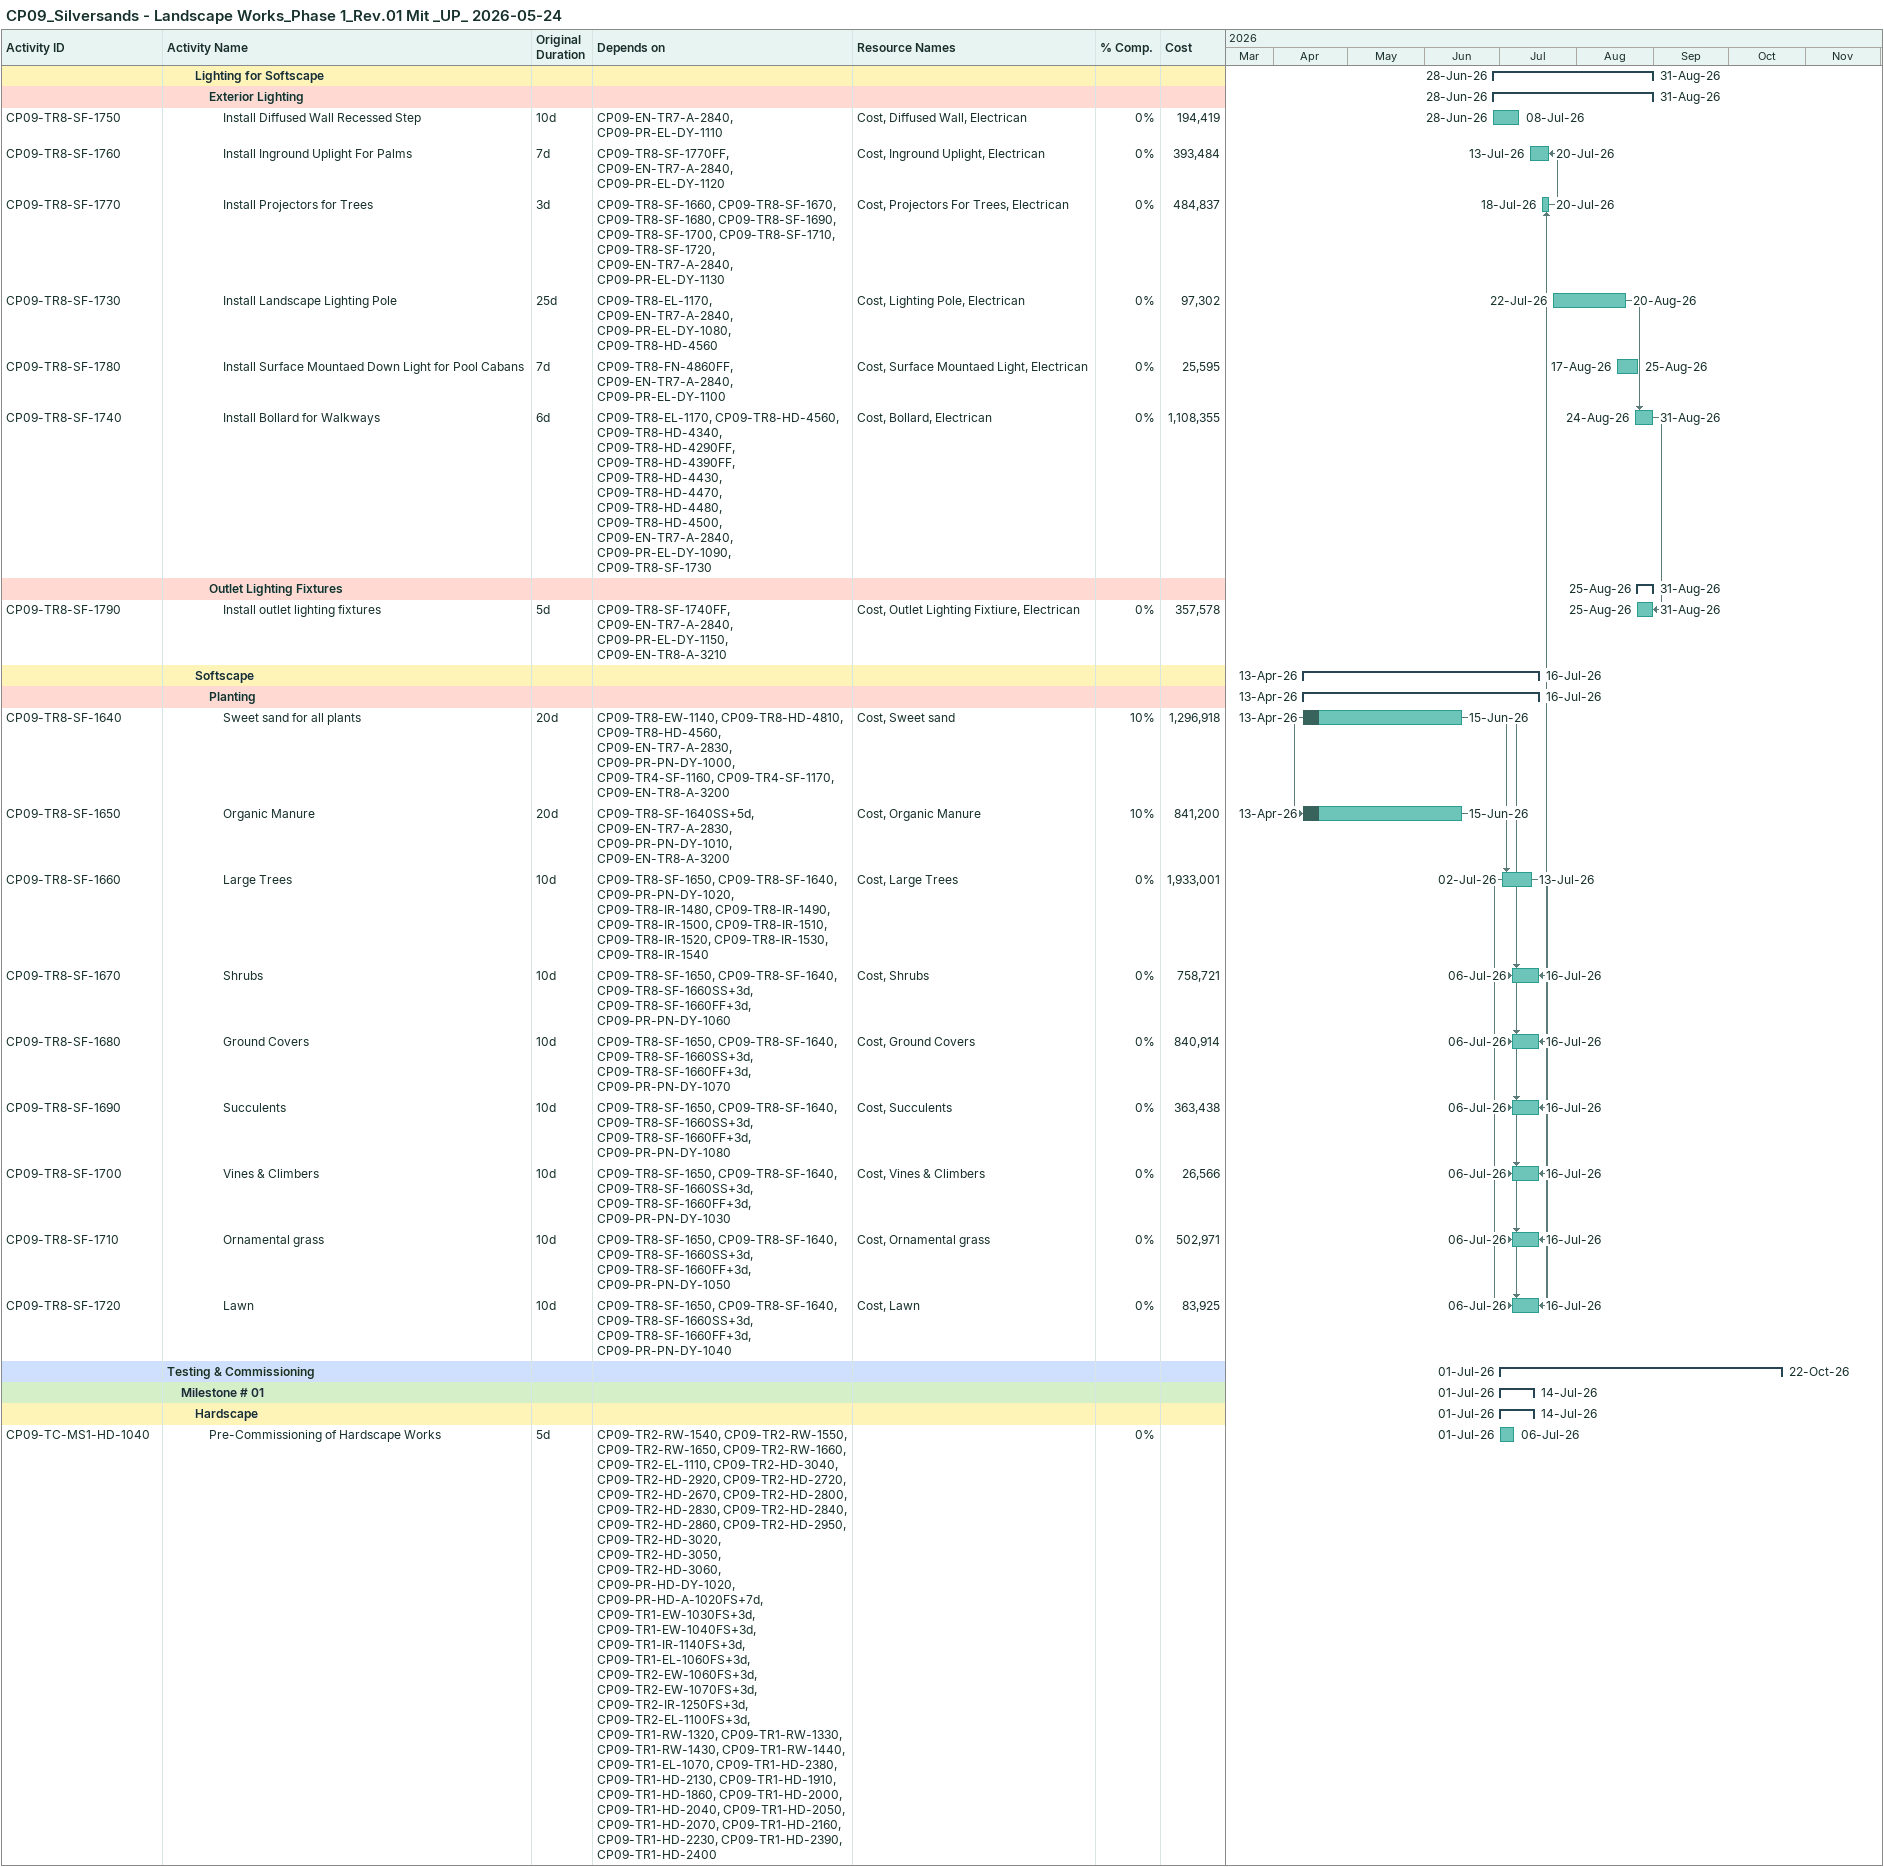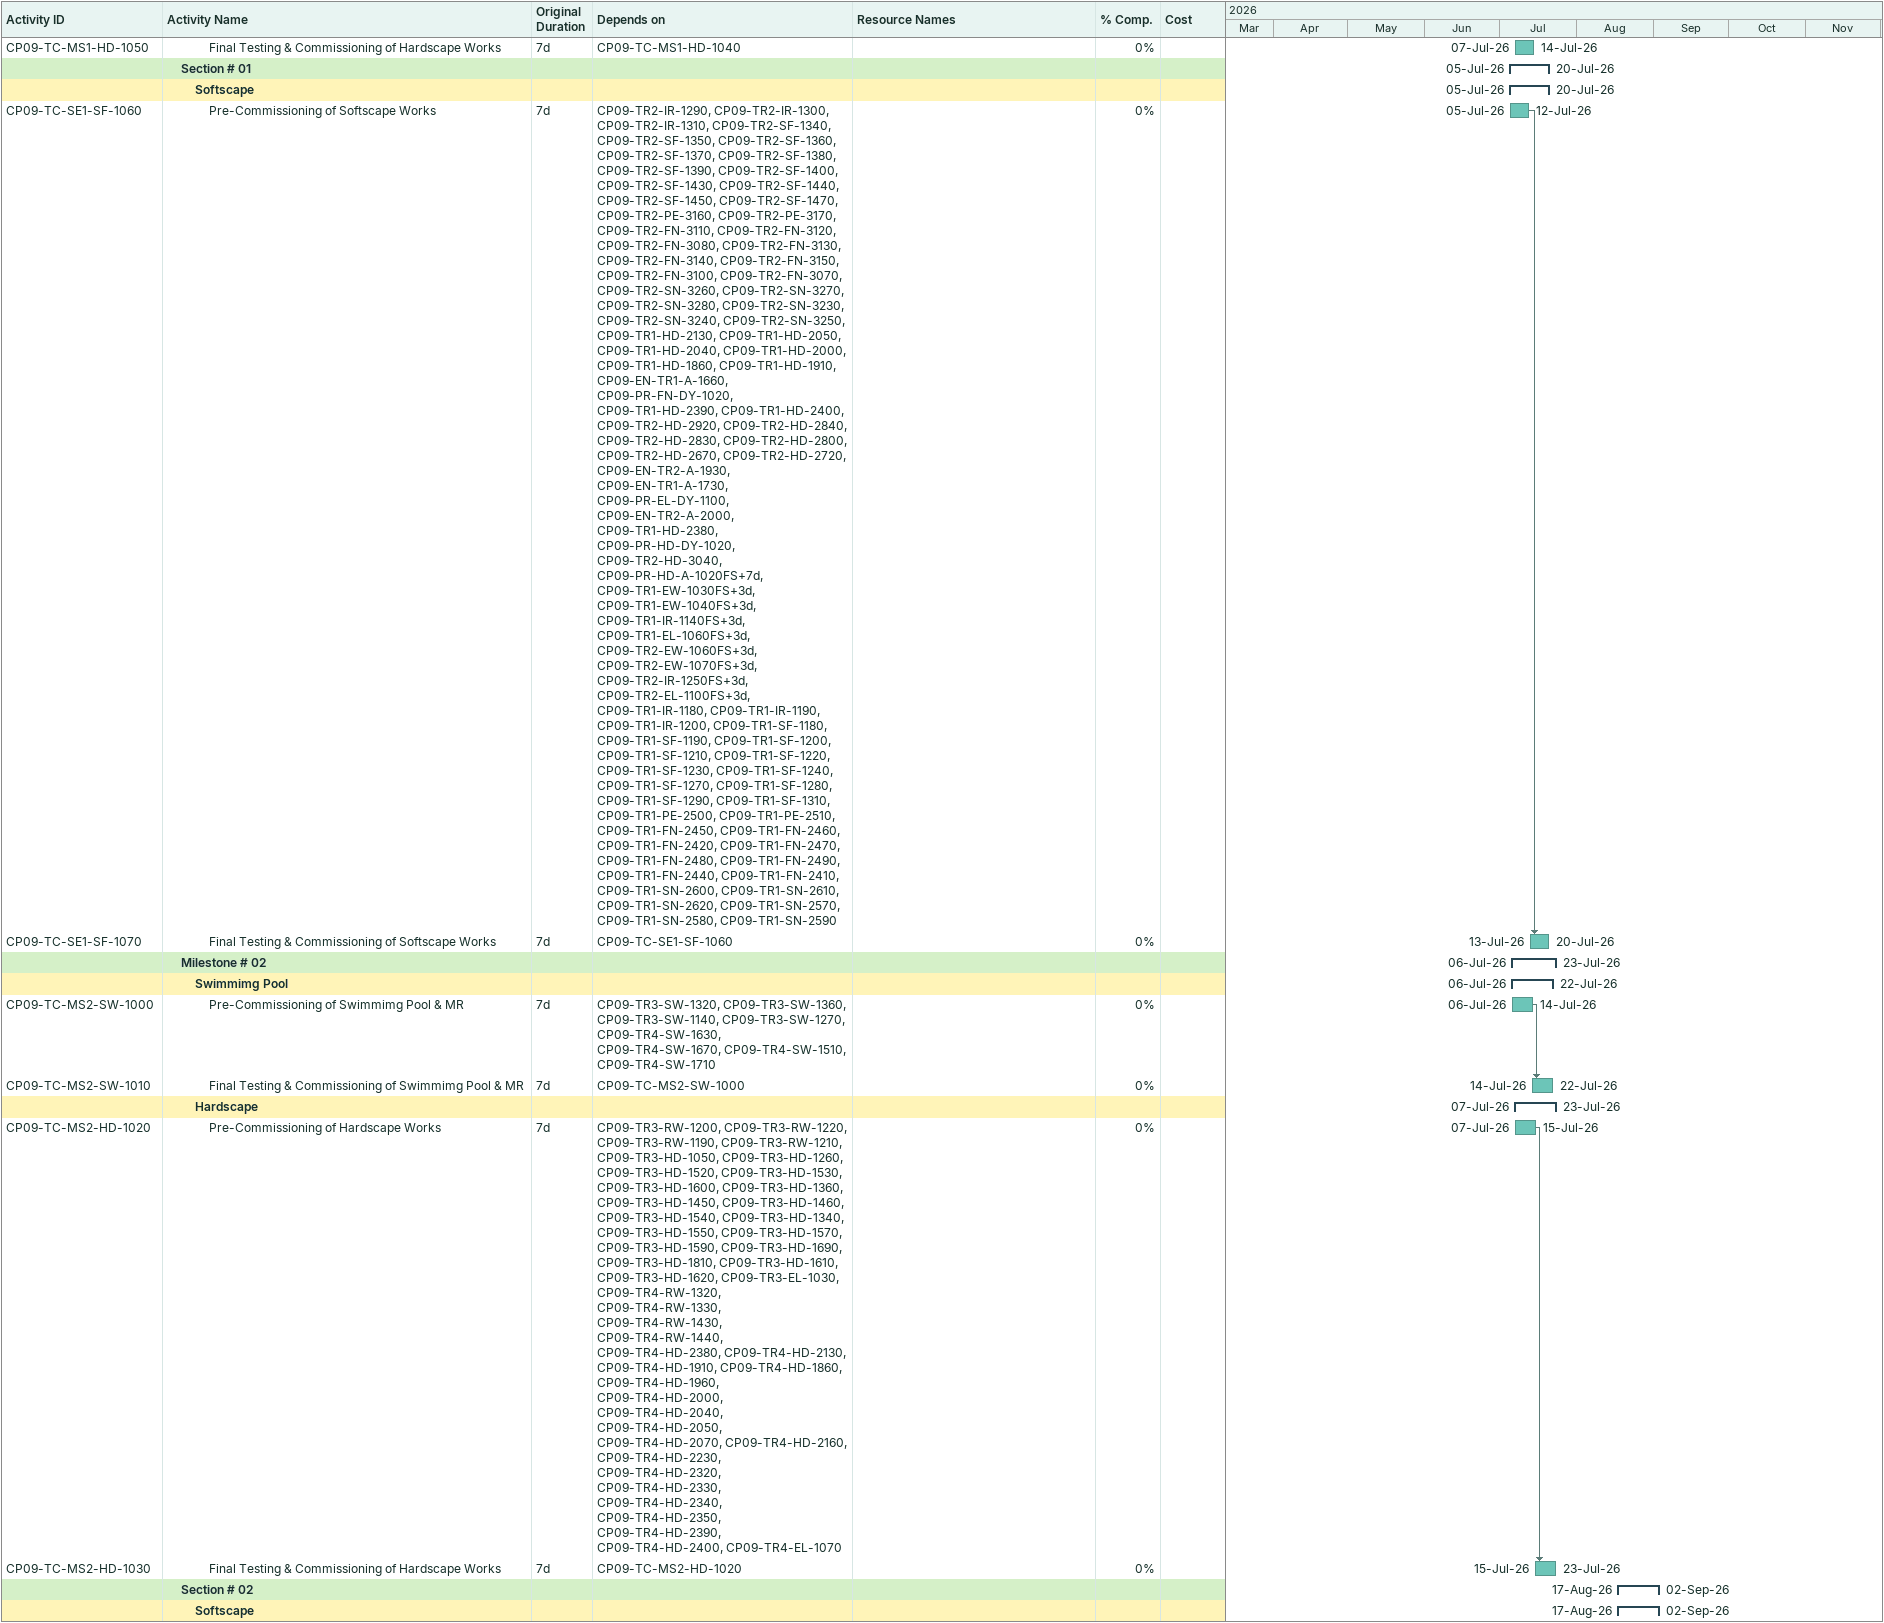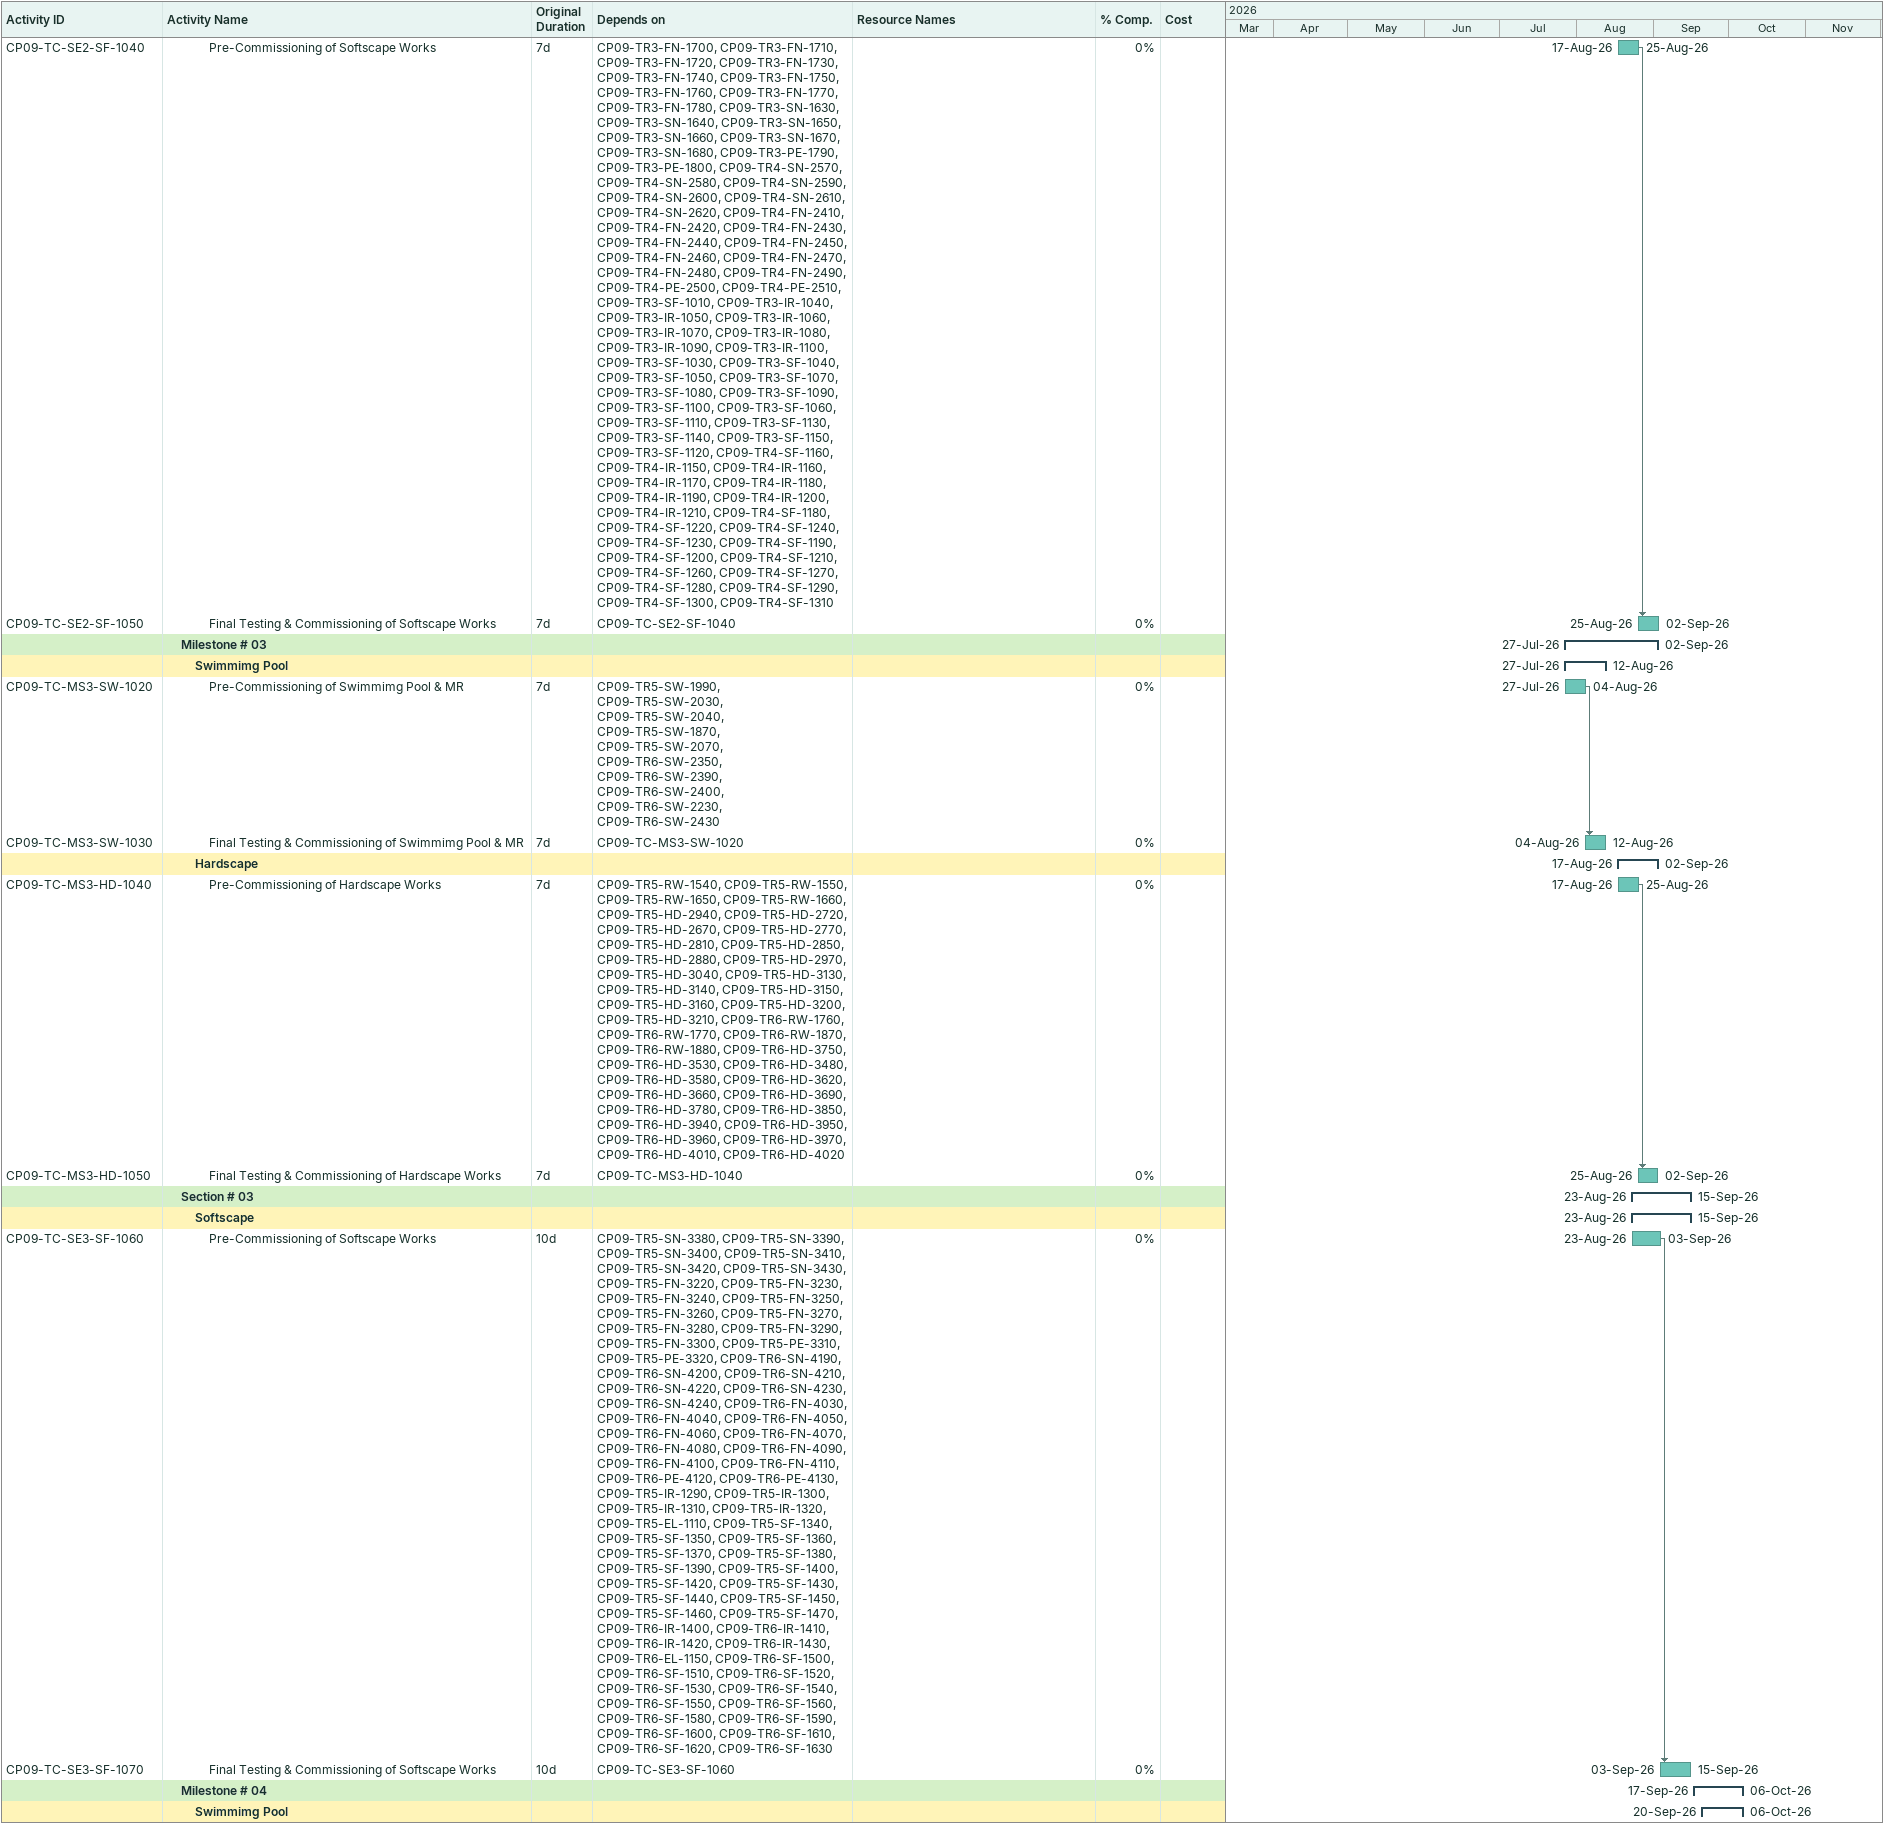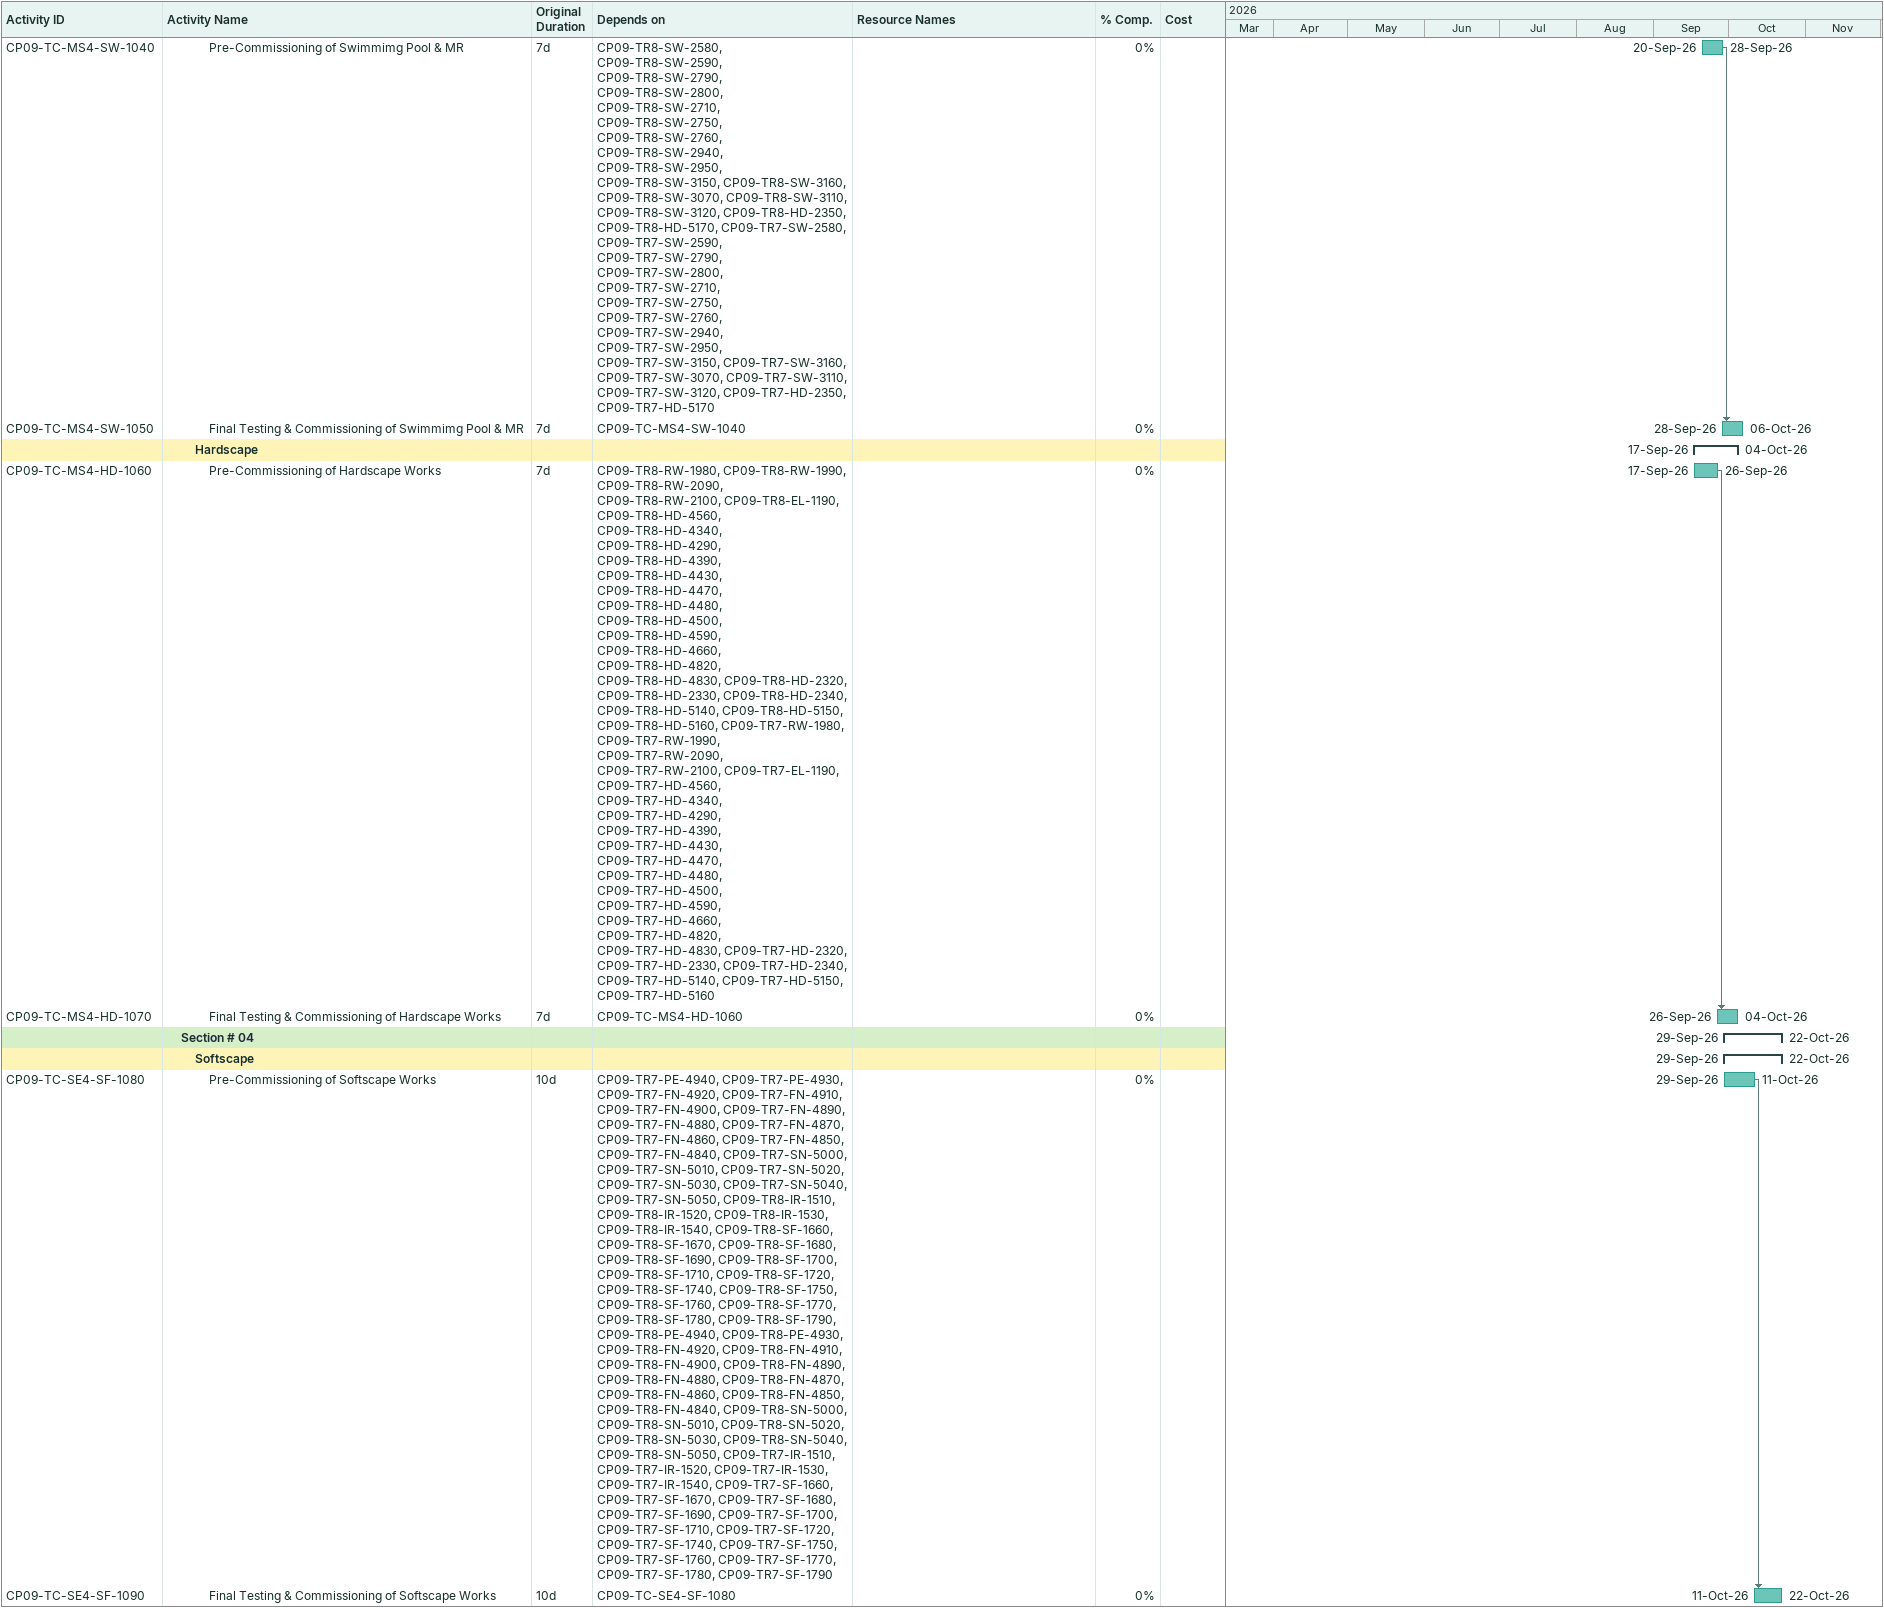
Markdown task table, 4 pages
CP09_Silversands - Landscape Works_Phase 1_Rev.01 Mit _UP_ 2026-05-24

| ID | Level | Task | Original duration | Start | Finish | Predecessors | Resources | % complete | Cost |
|---|---|---|---|---|---|---|---|---|---|
|  | 3 | **Lighting for Softscape** |  | 2026-06-28 | 2026-08-31 |  |  |  |  |
|  | 4 | **Exterior Lighting** |  | 2026-06-28 | 2026-08-31 |  |  |  |  |
| CP09-TR8-SF-1750 | 5 | Install Diffused Wall Recessed Step | 10d | 2026-06-28 | 2026-07-08 | CP09-EN-TR7-A-2840, CP09-PR-EL-DY-1110 | Cost, Diffused Wall, Electrican | 0 | 194419 |
| CP09-TR8-SF-1760 | 5 | Install Inground Uplight For Palms | 7d | 2026-07-13 | 2026-07-20 | CP09-TR8-SF-1770FF, CP09-EN-TR7-A-2840, CP09-PR-EL-DY-1120 | Cost, Inground Uplight, Electrican | 0 | 393484 |
| CP09-TR8-SF-1770 | 5 | Install Projectors for Trees | 3d | 2026-07-18 | 2026-07-20 | CP09-TR8-SF-1660, CP09-TR8-SF-1670, CP09-TR8-SF-1680, CP09-TR8-SF-1690, CP09-TR8-SF-1700, CP09-TR8-SF-1710, CP09-TR8-SF-1720, CP09-EN-TR7-A-2840, CP09-PR-EL-DY-1130 | Cost, Projectors For Trees, Electrican | 0 | 484837 |
| CP09-TR8-SF-1730 | 5 | Install Landscape Lighting Pole | 25d | 2026-07-22 | 2026-08-20 | CP09-TR8-EL-1170, CP09-EN-TR7-A-2840, CP09-PR-EL-DY-1080, CP09-TR8-HD-4560 | Cost, Lighting Pole, Electrican | 0 | 97302 |
| CP09-TR8-SF-1780 | 5 | Install Surface Mountaed Down Light for Pool Cabans | 7d | 2026-08-17 | 2026-08-25 | CP09-TR8-FN-4860FF, CP09-EN-TR7-A-2840, CP09-PR-EL-DY-1100 | Cost, Surface Mountaed Light, Electrican | 0 | 25595 |
| CP09-TR8-SF-1740 | 5 | Install Bollard for Walkways | 6d | 2026-08-24 | 2026-08-31 | CP09-TR8-EL-1170, CP09-TR8-HD-4560, CP09-TR8-HD-4340, CP09-TR8-HD-4290FF, CP09-TR8-HD-4390FF, CP09-TR8-HD-4430, CP09-TR8-HD-4470, CP09-TR8-HD-4480, CP09-TR8-HD-4500, CP09-EN-TR7-A-2840, CP09-PR-EL-DY-1090, CP09-TR8-SF-1730 | Cost, Bollard, Electrican | 0 | 1108355 |
|  | 4 | **Outlet Lighting Fixtures** |  | 2026-08-25 | 2026-08-31 |  |  |  |  |
| CP09-TR8-SF-1790 | 5 | Install outlet lighting fixtures | 5d | 2026-08-25 | 2026-08-31 | CP09-TR8-SF-1740FF, CP09-EN-TR7-A-2840, CP09-PR-EL-DY-1150, CP09-EN-TR8-A-3210 | Cost, Outlet Lighting Fixtiure, Electrican | 0 | 357578 |
|  | 3 | **Softscape** |  | 2026-04-13 | 2026-07-16 |  |  |  |  |
|  | 4 | **Planting** |  | 2026-04-13 | 2026-07-16 |  |  |  |  |
| CP09-TR8-SF-1640 | 5 | Sweet sand for all plants | 20d | 2026-04-13 | 2026-06-15 | CP09-TR8-EW-1140, CP09-TR8-HD-4810, CP09-TR8-HD-4560, CP09-EN-TR7-A-2830, CP09-PR-PN-DY-1000, CP09-TR4-SF-1160, CP09-TR4-SF-1170, CP09-EN-TR8-A-3200 | Cost, Sweet sand | 10 | 1296918 |
| CP09-TR8-SF-1650 | 5 | Organic Manure | 20d | 2026-04-13 | 2026-06-15 | CP09-TR8-SF-1640SS+5d, CP09-EN-TR7-A-2830, CP09-PR-PN-DY-1010, CP09-EN-TR8-A-3200 | Cost, Organic Manure | 10 | 841200 |
| CP09-TR8-SF-1660 | 5 | Large Trees | 10d | 2026-07-02 | 2026-07-13 | CP09-TR8-SF-1650, CP09-TR8-SF-1640, CP09-PR-PN-DY-1020, CP09-TR8-IR-1480, CP09-TR8-IR-1490, CP09-TR8-IR-1500, CP09-TR8-IR-1510, CP09-TR8-IR-1520, CP09-TR8-IR-1530, CP09-TR8-IR-1540 | Cost, Large Trees | 0 | 1933001 |
| CP09-TR8-SF-1670 | 5 | Shrubs | 10d | 2026-07-06 | 2026-07-16 | CP09-TR8-SF-1650, CP09-TR8-SF-1640, CP09-TR8-SF-1660SS+3d, CP09-TR8-SF-1660FF+3d, CP09-PR-PN-DY-1060 | Cost, Shrubs | 0 | 758721 |
| CP09-TR8-SF-1680 | 5 | Ground Covers | 10d | 2026-07-06 | 2026-07-16 | CP09-TR8-SF-1650, CP09-TR8-SF-1640, CP09-TR8-SF-1660SS+3d, CP09-TR8-SF-1660FF+3d, CP09-PR-PN-DY-1070 | Cost, Ground Covers | 0 | 840914 |
| CP09-TR8-SF-1690 | 5 | Succulents | 10d | 2026-07-06 | 2026-07-16 | CP09-TR8-SF-1650, CP09-TR8-SF-1640, CP09-TR8-SF-1660SS+3d, CP09-TR8-SF-1660FF+3d, CP09-PR-PN-DY-1080 | Cost, Succulents | 0 | 363438 |
| CP09-TR8-SF-1700 | 5 | Vines & Climbers | 10d | 2026-07-06 | 2026-07-16 | CP09-TR8-SF-1650, CP09-TR8-SF-1640, CP09-TR8-SF-1660SS+3d, CP09-TR8-SF-1660FF+3d, CP09-PR-PN-DY-1030 | Cost, Vines & Climbers | 0 | 26566 |
| CP09-TR8-SF-1710 | 5 | Ornamental grass | 10d | 2026-07-06 | 2026-07-16 | CP09-TR8-SF-1650, CP09-TR8-SF-1640, CP09-TR8-SF-1660SS+3d, CP09-TR8-SF-1660FF+3d, CP09-PR-PN-DY-1050 | Cost, Ornamental grass | 0 | 502971 |
| CP09-TR8-SF-1720 | 5 | Lawn | 10d | 2026-07-06 | 2026-07-16 | CP09-TR8-SF-1650, CP09-TR8-SF-1640, CP09-TR8-SF-1660SS+3d, CP09-TR8-SF-1660FF+3d, CP09-PR-PN-DY-1040 | Cost, Lawn | 0 | 83925 |
|  | 1 | **Testing & Commissioning** |  | 2026-07-01 | 2026-10-22 |  |  |  |  |
|  | 2 | **Milestone # 01** |  | 2026-07-01 | 2026-07-14 |  |  |  |  |
|  | 3 | **Hardscape** |  | 2026-07-01 | 2026-07-14 |  |  |  |  |
| CP09-TC-MS1-HD-1040 | 4 | Pre-Commissioning of Hardscape Works | 5d | 2026-07-01 | 2026-07-06 | CP09-TR2-RW-1540, CP09-TR2-RW-1550, CP09-TR2-RW-1650, CP09-TR2-RW-1660, CP09-TR2-EL-1110, CP09-TR2-HD-3040, CP09-TR2-HD-2920, CP09-TR2-HD-2720, CP09-TR2-HD-2670, CP09-TR2-HD-2800, CP09-TR2-HD-2830, CP09-TR2-HD-2840, CP09-TR2-HD-2860, CP09-TR2-HD-2950, CP09-TR2-HD-3020, CP09-TR2-HD-3050, CP09-TR2-HD-3060, CP09-PR-HD-DY-1020, CP09-PR-HD-A-1020FS+7d, CP09-TR1-EW-1030FS+3d, CP09-TR1-EW-1040FS+3d, CP09-TR1-IR-1140FS+3d, CP09-TR1-EL-1060FS+3d, CP09-TR2-EW-1060FS+3d, CP09-TR2-EW-1070FS+3d, CP09-TR2-IR-1250FS+3d, CP09-TR2-EL-1100FS+3d, CP09-TR1-RW-1320, CP09-TR1-RW-1330, CP09-TR1-RW-1430, CP09-TR1-RW-1440, CP09-TR1-EL-1070, CP09-TR1-HD-2380, CP09-TR1-HD-2130, CP09-TR1-HD-1910, CP09-TR1-HD-1860, CP09-TR1-HD-2000, CP09-TR1-HD-2040, CP09-TR1-HD-2050, CP09-TR1-HD-2070, CP09-TR1-HD-2160, CP09-TR1-HD-2230, CP09-TR1-HD-2390, CP09-TR1-HD-2400 |  | 0 |  |
| CP09-TC-MS1-HD-1050 | 4 | Final Testing & Commissioning of Hardscape Works | 7d | 2026-07-07 | 2026-07-14 | CP09-TC-MS1-HD-1040 |  | 0 |  |
|  | 2 | **Section # 01** |  | 2026-07-05 | 2026-07-20 |  |  |  |  |
|  | 3 | **Softscape** |  | 2026-07-05 | 2026-07-20 |  |  |  |  |
| CP09-TC-SE1-SF-1060 | 4 | Pre-Commissioning of Softscape Works | 7d | 2026-07-05 | 2026-07-12 | CP09-TR2-IR-1290, CP09-TR2-IR-1300, CP09-TR2-IR-1310, CP09-TR2-SF-1340, CP09-TR2-SF-1350, CP09-TR2-SF-1360, CP09-TR2-SF-1370, CP09-TR2-SF-1380, CP09-TR2-SF-1390, CP09-TR2-SF-1400, CP09-TR2-SF-1430, CP09-TR2-SF-1440, CP09-TR2-SF-1450, CP09-TR2-SF-1470, CP09-TR2-PE-3160, CP09-TR2-PE-3170, CP09-TR2-FN-3110, CP09-TR2-FN-3120, CP09-TR2-FN-3080, CP09-TR2-FN-3130, CP09-TR2-FN-3140, CP09-TR2-FN-3150, CP09-TR2-FN-3100, CP09-TR2-FN-3070, CP09-TR2-SN-3260, CP09-TR2-SN-3270, CP09-TR2-SN-3280, CP09-TR2-SN-3230, CP09-TR2-SN-3240, CP09-TR2-SN-3250, CP09-TR1-HD-2130, CP09-TR1-HD-2050, CP09-TR1-HD-2040, CP09-TR1-HD-2000, CP09-TR1-HD-1860, CP09-TR1-HD-1910, CP09-EN-TR1-A-1660, CP09-PR-FN-DY-1020, CP09-TR1-HD-2390, CP09-TR1-HD-2400, CP09-TR2-HD-2920, CP09-TR2-HD-2840, CP09-TR2-HD-2830, CP09-TR2-HD-2800, CP09-TR2-HD-2670, CP09-TR2-HD-2720, CP09-EN-TR2-A-1930, CP09-EN-TR1-A-1730, CP09-PR-EL-DY-1100, CP09-EN-TR2-A-2000, CP09-TR1-HD-2380, CP09-PR-HD-DY-1020, CP09-TR2-HD-3040, CP09-PR-HD-A-1020FS+7d, CP09-TR1-EW-1030FS+3d, CP09-TR1-EW-1040FS+3d, CP09-TR1-IR-1140FS+3d, CP09-TR1-EL-1060FS+3d, CP09-TR2-EW-1060FS+3d, CP09-TR2-EW-1070FS+3d, CP09-TR2-IR-1250FS+3d, CP09-TR2-EL-1100FS+3d, CP09-TR1-IR-1180, CP09-TR1-IR-1190, CP09-TR1-IR-1200, CP09-TR1-SF-1180, CP09-TR1-SF-1190, CP09-TR1-SF-1200, CP09-TR1-SF-1210, CP09-TR1-SF-1220, CP09-TR1-SF-1230, CP09-TR1-SF-1240, CP09-TR1-SF-1270, CP09-TR1-SF-1280, CP09-TR1-SF-1290, CP09-TR1-SF-1310, CP09-TR1-PE-2500, CP09-TR1-PE-2510, CP09-TR1-FN-2450, CP09-TR1-FN-2460, CP09-TR1-FN-2420, CP09-TR1-FN-2470, CP09-TR1-FN-2480, CP09-TR1-FN-2490, CP09-TR1-FN-2440, CP09-TR1-FN-2410, CP09-TR1-SN-2600, CP09-TR1-SN-2610, CP09-TR1-SN-2620, CP09-TR1-SN-2570, CP09-TR1-SN-2580, CP09-TR1-SN-2590 |  | 0 |  |
| CP09-TC-SE1-SF-1070 | 4 | Final Testing & Commissioning of Softscape Works | 7d | 2026-07-13 | 2026-07-20 | CP09-TC-SE1-SF-1060 |  | 0 |  |
|  | 2 | **Milestone # 02** |  | 2026-07-06 | 2026-07-23 |  |  |  |  |
|  | 3 | **Swimmimg Pool** |  | 2026-07-06 | 2026-07-22 |  |  |  |  |
| CP09-TC-MS2-SW-1000 | 4 | Pre-Commissioning of Swimmimg Pool & MR | 7d | 2026-07-06 | 2026-07-14 | CP09-TR3-SW-1320, CP09-TR3-SW-1360, CP09-TR3-SW-1140, CP09-TR3-SW-1270, CP09-TR4-SW-1630, CP09-TR4-SW-1670, CP09-TR4-SW-1510, CP09-TR4-SW-1710 |  | 0 |  |
| CP09-TC-MS2-SW-1010 | 4 | Final Testing & Commissioning of Swimmimg Pool & MR | 7d | 2026-07-14 | 2026-07-22 | CP09-TC-MS2-SW-1000 |  | 0 |  |
|  | 3 | **Hardscape** |  | 2026-07-07 | 2026-07-23 |  |  |  |  |
| CP09-TC-MS2-HD-1020 | 4 | Pre-Commissioning of Hardscape Works | 7d | 2026-07-07 | 2026-07-15 | CP09-TR3-RW-1200, CP09-TR3-RW-1220, CP09-TR3-RW-1190, CP09-TR3-RW-1210, CP09-TR3-HD-1050, CP09-TR3-HD-1260, CP09-TR3-HD-1520, CP09-TR3-HD-1530, CP09-TR3-HD-1600, CP09-TR3-HD-1360, CP09-TR3-HD-1450, CP09-TR3-HD-1460, CP09-TR3-HD-1540, CP09-TR3-HD-1340, CP09-TR3-HD-1550, CP09-TR3-HD-1570, CP09-TR3-HD-1590, CP09-TR3-HD-1690, CP09-TR3-HD-1810, CP09-TR3-HD-1610, CP09-TR3-HD-1620, CP09-TR3-EL-1030, CP09-TR4-RW-1320, CP09-TR4-RW-1330, CP09-TR4-RW-1430, CP09-TR4-RW-1440, CP09-TR4-HD-2380, CP09-TR4-HD-2130, CP09-TR4-HD-1910, CP09-TR4-HD-1860, CP09-TR4-HD-1960, CP09-TR4-HD-2000, CP09-TR4-HD-2040, CP09-TR4-HD-2050, CP09-TR4-HD-2070, CP09-TR4-HD-2160, CP09-TR4-HD-2230, CP09-TR4-HD-2320, CP09-TR4-HD-2330, CP09-TR4-HD-2340, CP09-TR4-HD-2350, CP09-TR4-HD-2390, CP09-TR4-HD-2400, CP09-TR4-EL-1070 |  | 0 |  |
| CP09-TC-MS2-HD-1030 | 4 | Final Testing & Commissioning of Hardscape Works | 7d | 2026-07-15 | 2026-07-23 | CP09-TC-MS2-HD-1020 |  | 0 |  |
|  | 2 | **Section # 02** |  | 2026-08-17 | 2026-09-02 |  |  |  |  |
|  | 3 | **Softscape** |  | 2026-08-17 | 2026-09-02 |  |  |  |  |
| CP09-TC-SE2-SF-1040 | 4 | Pre-Commissioning of Softscape Works | 7d | 2026-08-17 | 2026-08-25 | CP09-TR3-FN-1700, CP09-TR3-FN-1710, CP09-TR3-FN-1720, CP09-TR3-FN-1730, CP09-TR3-FN-1740, CP09-TR3-FN-1750, CP09-TR3-FN-1760, CP09-TR3-FN-1770, CP09-TR3-FN-1780, CP09-TR3-SN-1630, CP09-TR3-SN-1640, CP09-TR3-SN-1650, CP09-TR3-SN-1660, CP09-TR3-SN-1670, CP09-TR3-SN-1680, CP09-TR3-PE-1790, CP09-TR3-PE-1800, CP09-TR4-SN-2570, CP09-TR4-SN-2580, CP09-TR4-SN-2590, CP09-TR4-SN-2600, CP09-TR4-SN-2610, CP09-TR4-SN-2620, CP09-TR4-FN-2410, CP09-TR4-FN-2420, CP09-TR4-FN-2430, CP09-TR4-FN-2440, CP09-TR4-FN-2450, CP09-TR4-FN-2460, CP09-TR4-FN-2470, CP09-TR4-FN-2480, CP09-TR4-FN-2490, CP09-TR4-PE-2500, CP09-TR4-PE-2510, CP09-TR3-SF-1010, CP09-TR3-IR-1040, CP09-TR3-IR-1050, CP09-TR3-IR-1060, CP09-TR3-IR-1070, CP09-TR3-IR-1080, CP09-TR3-IR-1090, CP09-TR3-IR-1100, CP09-TR3-SF-1030, CP09-TR3-SF-1040, CP09-TR3-SF-1050, CP09-TR3-SF-1070, CP09-TR3-SF-1080, CP09-TR3-SF-1090, CP09-TR3-SF-1100, CP09-TR3-SF-1060, CP09-TR3-SF-1110, CP09-TR3-SF-1130, CP09-TR3-SF-1140, CP09-TR3-SF-1150, CP09-TR3-SF-1120, CP09-TR4-SF-1160, CP09-TR4-IR-1150, CP09-TR4-IR-1160, CP09-TR4-IR-1170, CP09-TR4-IR-1180, CP09-TR4-IR-1190, CP09-TR4-IR-1200, CP09-TR4-IR-1210, CP09-TR4-SF-1180, CP09-TR4-SF-1220, CP09-TR4-SF-1240, CP09-TR4-SF-1230, CP09-TR4-SF-1190, CP09-TR4-SF-1200, CP09-TR4-SF-1210, CP09-TR4-SF-1260, CP09-TR4-SF-1270, CP09-TR4-SF-1280, CP09-TR4-SF-1290, CP09-TR4-SF-1300, CP09-TR4-SF-1310 |  | 0 |  |
| CP09-TC-SE2-SF-1050 | 4 | Final Testing & Commissioning of Softscape Works | 7d | 2026-08-25 | 2026-09-02 | CP09-TC-SE2-SF-1040 |  | 0 |  |
|  | 2 | **Milestone # 03** |  | 2026-07-27 | 2026-09-02 |  |  |  |  |
|  | 3 | **Swimmimg Pool** |  | 2026-07-27 | 2026-08-12 |  |  |  |  |
| CP09-TC-MS3-SW-1020 | 4 | Pre-Commissioning of Swimmimg Pool & MR | 7d | 2026-07-27 | 2026-08-04 | CP09-TR5-SW-1990, CP09-TR5-SW-2030, CP09-TR5-SW-2040, CP09-TR5-SW-1870, CP09-TR5-SW-2070, CP09-TR6-SW-2350, CP09-TR6-SW-2390, CP09-TR6-SW-2400, CP09-TR6-SW-2230, CP09-TR6-SW-2430 |  | 0 |  |
| CP09-TC-MS3-SW-1030 | 4 | Final Testing & Commissioning of Swimmimg Pool & MR | 7d | 2026-08-04 | 2026-08-12 | CP09-TC-MS3-SW-1020 |  | 0 |  |
|  | 3 | **Hardscape** |  | 2026-08-17 | 2026-09-02 |  |  |  |  |
| CP09-TC-MS3-HD-1040 | 4 | Pre-Commissioning of Hardscape Works | 7d | 2026-08-17 | 2026-08-25 | CP09-TR5-RW-1540, CP09-TR5-RW-1550, CP09-TR5-RW-1650, CP09-TR5-RW-1660, CP09-TR5-HD-2940, CP09-TR5-HD-2720, CP09-TR5-HD-2670, CP09-TR5-HD-2770, CP09-TR5-HD-2810, CP09-TR5-HD-2850, CP09-TR5-HD-2880, CP09-TR5-HD-2970, CP09-TR5-HD-3040, CP09-TR5-HD-3130, CP09-TR5-HD-3140, CP09-TR5-HD-3150, CP09-TR5-HD-3160, CP09-TR5-HD-3200, CP09-TR5-HD-3210, CP09-TR6-RW-1760, CP09-TR6-RW-1770, CP09-TR6-RW-1870, CP09-TR6-RW-1880, CP09-TR6-HD-3750, CP09-TR6-HD-3530, CP09-TR6-HD-3480, CP09-TR6-HD-3580, CP09-TR6-HD-3620, CP09-TR6-HD-3660, CP09-TR6-HD-3690, CP09-TR6-HD-3780, CP09-TR6-HD-3850, CP09-TR6-HD-3940, CP09-TR6-HD-3950, CP09-TR6-HD-3960, CP09-TR6-HD-3970, CP09-TR6-HD-4010, CP09-TR6-HD-4020 |  | 0 |  |
| CP09-TC-MS3-HD-1050 | 4 | Final Testing & Commissioning of Hardscape Works | 7d | 2026-08-25 | 2026-09-02 | CP09-TC-MS3-HD-1040 |  | 0 |  |
|  | 2 | **Section # 03** |  | 2026-08-23 | 2026-09-15 |  |  |  |  |
|  | 3 | **Softscape** |  | 2026-08-23 | 2026-09-15 |  |  |  |  |
| CP09-TC-SE3-SF-1060 | 4 | Pre-Commissioning of Softscape Works | 10d | 2026-08-23 | 2026-09-03 | CP09-TR5-SN-3380, CP09-TR5-SN-3390, CP09-TR5-SN-3400, CP09-TR5-SN-3410, CP09-TR5-SN-3420, CP09-TR5-SN-3430, CP09-TR5-FN-3220, CP09-TR5-FN-3230, CP09-TR5-FN-3240, CP09-TR5-FN-3250, CP09-TR5-FN-3260, CP09-TR5-FN-3270, CP09-TR5-FN-3280, CP09-TR5-FN-3290, CP09-TR5-FN-3300, CP09-TR5-PE-3310, CP09-TR5-PE-3320, CP09-TR6-SN-4190, CP09-TR6-SN-4200, CP09-TR6-SN-4210, CP09-TR6-SN-4220, CP09-TR6-SN-4230, CP09-TR6-SN-4240, CP09-TR6-FN-4030, CP09-TR6-FN-4040, CP09-TR6-FN-4050, CP09-TR6-FN-4060, CP09-TR6-FN-4070, CP09-TR6-FN-4080, CP09-TR6-FN-4090, CP09-TR6-FN-4100, CP09-TR6-FN-4110, CP09-TR6-PE-4120, CP09-TR6-PE-4130, CP09-TR5-IR-1290, CP09-TR5-IR-1300, CP09-TR5-IR-1310, CP09-TR5-IR-1320, CP09-TR5-EL-1110, CP09-TR5-SF-1340, CP09-TR5-SF-1350, CP09-TR5-SF-1360, CP09-TR5-SF-1370, CP09-TR5-SF-1380, CP09-TR5-SF-1390, CP09-TR5-SF-1400, CP09-TR5-SF-1420, CP09-TR5-SF-1430, CP09-TR5-SF-1440, CP09-TR5-SF-1450, CP09-TR5-SF-1460, CP09-TR5-SF-1470, CP09-TR6-IR-1400, CP09-TR6-IR-1410, CP09-TR6-IR-1420, CP09-TR6-IR-1430, CP09-TR6-EL-1150, CP09-TR6-SF-1500, CP09-TR6-SF-1510, CP09-TR6-SF-1520, CP09-TR6-SF-1530, CP09-TR6-SF-1540, CP09-TR6-SF-1550, CP09-TR6-SF-1560, CP09-TR6-SF-1580, CP09-TR6-SF-1590, CP09-TR6-SF-1600, CP09-TR6-SF-1610, CP09-TR6-SF-1620, CP09-TR6-SF-1630 |  | 0 |  |
| CP09-TC-SE3-SF-1070 | 4 | Final Testing & Commissioning of Softscape Works | 10d | 2026-09-03 | 2026-09-15 | CP09-TC-SE3-SF-1060 |  | 0 |  |
|  | 2 | **Milestone # 04** |  | 2026-09-17 | 2026-10-06 |  |  |  |  |
|  | 3 | **Swimmimg Pool** |  | 2026-09-20 | 2026-10-06 |  |  |  |  |
| CP09-TC-MS4-SW-1040 | 4 | Pre-Commissioning of Swimmimg Pool & MR | 7d | 2026-09-20 | 2026-09-28 | CP09-TR8-SW-2580, CP09-TR8-SW-2590, CP09-TR8-SW-2790, CP09-TR8-SW-2800, CP09-TR8-SW-2710, CP09-TR8-SW-2750, CP09-TR8-SW-2760, CP09-TR8-SW-2940, CP09-TR8-SW-2950, CP09-TR8-SW-3150, CP09-TR8-SW-3160, CP09-TR8-SW-3070, CP09-TR8-SW-3110, CP09-TR8-SW-3120, CP09-TR8-HD-2350, CP09-TR8-HD-5170, CP09-TR7-SW-2580, CP09-TR7-SW-2590, CP09-TR7-SW-2790, CP09-TR7-SW-2800, CP09-TR7-SW-2710, CP09-TR7-SW-2750, CP09-TR7-SW-2760, CP09-TR7-SW-2940, CP09-TR7-SW-2950, CP09-TR7-SW-3150, CP09-TR7-SW-3160, CP09-TR7-SW-3070, CP09-TR7-SW-3110, CP09-TR7-SW-3120, CP09-TR7-HD-2350, CP09-TR7-HD-5170 |  | 0 |  |
| CP09-TC-MS4-SW-1050 | 4 | Final Testing & Commissioning of Swimmimg Pool & MR | 7d | 2026-09-28 | 2026-10-06 | CP09-TC-MS4-SW-1040 |  | 0 |  |
|  | 3 | **Hardscape** |  | 2026-09-17 | 2026-10-04 |  |  |  |  |
| CP09-TC-MS4-HD-1060 | 4 | Pre-Commissioning of Hardscape Works | 7d | 2026-09-17 | 2026-09-26 | CP09-TR8-RW-1980, CP09-TR8-RW-1990, CP09-TR8-RW-2090, CP09-TR8-RW-2100, CP09-TR8-EL-1190, CP09-TR8-HD-4560, CP09-TR8-HD-4340, CP09-TR8-HD-4290, CP09-TR8-HD-4390, CP09-TR8-HD-4430, CP09-TR8-HD-4470, CP09-TR8-HD-4480, CP09-TR8-HD-4500, CP09-TR8-HD-4590, CP09-TR8-HD-4660, CP09-TR8-HD-4820, CP09-TR8-HD-4830, CP09-TR8-HD-2320, CP09-TR8-HD-2330, CP09-TR8-HD-2340, CP09-TR8-HD-5140, CP09-TR8-HD-5150, CP09-TR8-HD-5160, CP09-TR7-RW-1980, CP09-TR7-RW-1990, CP09-TR7-RW-2090, CP09-TR7-RW-2100, CP09-TR7-EL-1190, CP09-TR7-HD-4560, CP09-TR7-HD-4340, CP09-TR7-HD-4290, CP09-TR7-HD-4390, CP09-TR7-HD-4430, CP09-TR7-HD-4470, CP09-TR7-HD-4480, CP09-TR7-HD-4500, CP09-TR7-HD-4590, CP09-TR7-HD-4660, CP09-TR7-HD-4820, CP09-TR7-HD-4830, CP09-TR7-HD-2320, CP09-TR7-HD-2330, CP09-TR7-HD-2340, CP09-TR7-HD-5140, CP09-TR7-HD-5150, CP09-TR7-HD-5160 |  | 0 |  |
| CP09-TC-MS4-HD-1070 | 4 | Final Testing & Commissioning of Hardscape Works | 7d | 2026-09-26 | 2026-10-04 | CP09-TC-MS4-HD-1060 |  | 0 |  |
|  | 2 | **Section # 04** |  | 2026-09-29 | 2026-10-22 |  |  |  |  |
|  | 3 | **Softscape** |  | 2026-09-29 | 2026-10-22 |  |  |  |  |
| CP09-TC-SE4-SF-1080 | 4 | Pre-Commissioning of Softscape Works | 10d | 2026-09-29 | 2026-10-11 | CP09-TR7-PE-4940, CP09-TR7-PE-4930, CP09-TR7-FN-4920, CP09-TR7-FN-4910, CP09-TR7-FN-4900, CP09-TR7-FN-4890, CP09-TR7-FN-4880, CP09-TR7-FN-4870, CP09-TR7-FN-4860, CP09-TR7-FN-4850, CP09-TR7-FN-4840, CP09-TR7-SN-5000, CP09-TR7-SN-5010, CP09-TR7-SN-5020, CP09-TR7-SN-5030, CP09-TR7-SN-5040, CP09-TR7-SN-5050, CP09-TR8-IR-1510, CP09-TR8-IR-1520, CP09-TR8-IR-1530, CP09-TR8-IR-1540, CP09-TR8-SF-1660, CP09-TR8-SF-1670, CP09-TR8-SF-1680, CP09-TR8-SF-1690, CP09-TR8-SF-1700, CP09-TR8-SF-1710, CP09-TR8-SF-1720, CP09-TR8-SF-1740, CP09-TR8-SF-1750, CP09-TR8-SF-1760, CP09-TR8-SF-1770, CP09-TR8-SF-1780, CP09-TR8-SF-1790, CP09-TR8-PE-4940, CP09-TR8-PE-4930, CP09-TR8-FN-4920, CP09-TR8-FN-4910, CP09-TR8-FN-4900, CP09-TR8-FN-4890, CP09-TR8-FN-4880, CP09-TR8-FN-4870, CP09-TR8-FN-4860, CP09-TR8-FN-4850, CP09-TR8-FN-4840, CP09-TR8-SN-5000, CP09-TR8-SN-5010, CP09-TR8-SN-5020, CP09-TR8-SN-5030, CP09-TR8-SN-5040, CP09-TR8-SN-5050, CP09-TR7-IR-1510, CP09-TR7-IR-1520, CP09-TR7-IR-1530, CP09-TR7-IR-1540, CP09-TR7-SF-1660, CP09-TR7-SF-1670, CP09-TR7-SF-1680, CP09-TR7-SF-1690, CP09-TR7-SF-1700, CP09-TR7-SF-1710, CP09-TR7-SF-1720, CP09-TR7-SF-1740, CP09-TR7-SF-1750, CP09-TR7-SF-1760, CP09-TR7-SF-1770, CP09-TR7-SF-1780, CP09-TR7-SF-1790 |  | 0 |  |
| CP09-TC-SE4-SF-1090 | 4 | Final Testing & Commissioning of Softscape Works | 10d | 2026-10-11 | 2026-10-22 | CP09-TC-SE4-SF-1080 |  | 0 |  |
